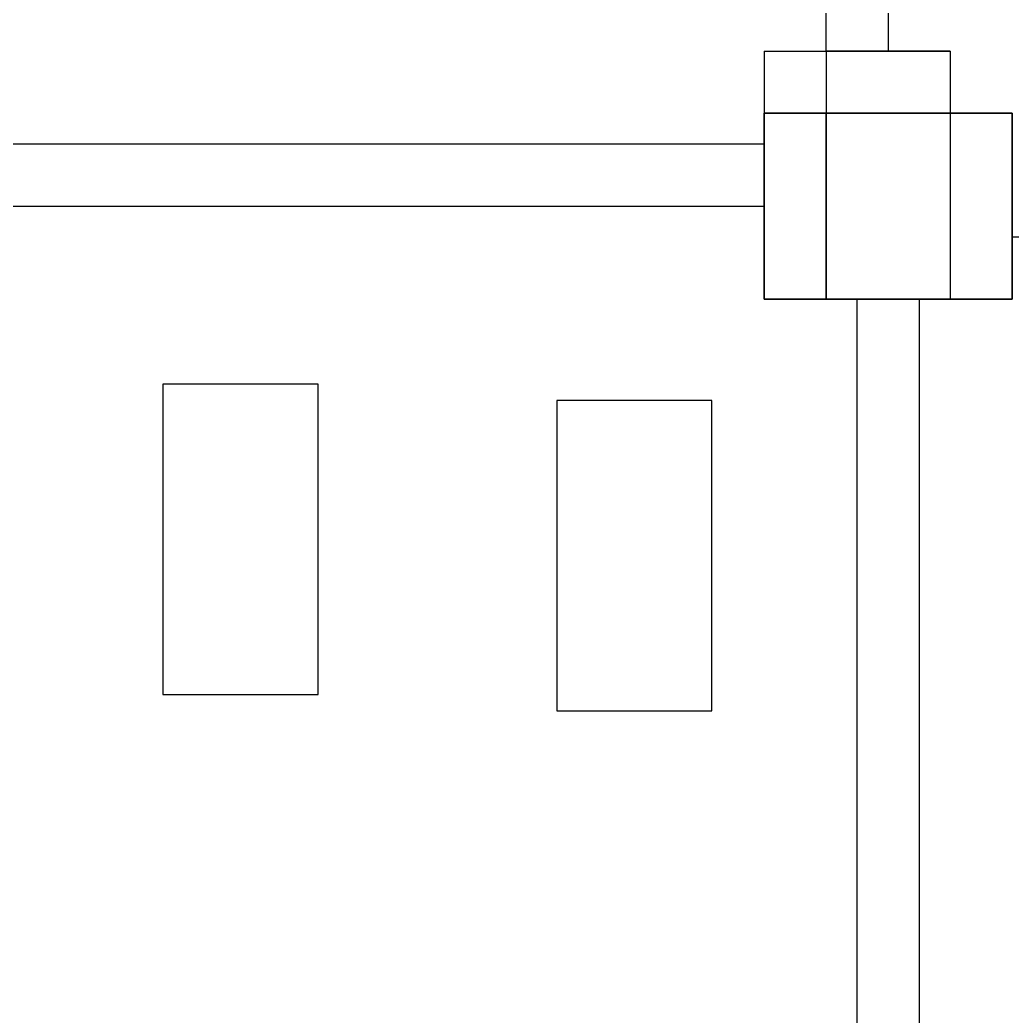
# Model space of a CAD drawing. Extents: x -19 to 297, y 0 to 420.
# Drawn here: x 85.17 to 93.17, y 242.49 to 250.52 of the extents above; entities that cross this region are included whole.
import ezdxf

# ---------------------------------------------------------------- set-up
doc = ezdxf.new("R2010")
doc.units = 0
doc.header["$MEASUREMENT"] = 0
doc.linetypes.add('K5LT_BASIC', pattern=[0])
doc.layers.add('Системный слой', color=7, linetype='Continuous')

# ---------------------------------------------------------------- blocks, each defined once
blk = doc.blocks.new('*U')
at = {"layer": 'Системный слой', "color": 5, "linetype": 'K5LT_BASIC'}
for p, q in [((93.1667, 249.7688), (91.1667, 249.7688)), ((91.1667, 249.7688), (91.1667, 248.2688)), ((93.1667, 248.2688), (93.1667, 249.7688)), ((91.1667, 248.2688), (93.1667, 248.2688)), ((87.5703, 247.5839), (86.3203, 247.5839)), ((86.3203, 247.5839), (86.3203, 245.0839)), ((87.5703, 245.0839), (87.5703, 247.5839)), ((90.7453, 247.4516), (89.4953, 247.4516)), ((89.4953, 247.4516), (89.4953, 244.9516)), ((90.7453, 244.9516), (90.7453, 247.4516)), ((86.3203, 245.0839), (87.5703, 245.0839)), ((89.4953, 244.9516), (90.7453, 244.9516))]:
    blk.add_line(p, q, dxfattribs=at)

msp = doc.modelspace()

# ---------------------------------------------------------------- linework, layer by layer
at = {"layer": 'Системный слой', "color": 5, "linetype": 'K5LT_BASIC'}
for p, q in [((91.6667, 250.2688), (91.6667, 255.7688)), ((92.1667, 255.7688), (92.1667, 250.2688)), ((91.1667, 250.2688), (92.6667, 250.2688)), ((91.1667, 250.2688), (91.1667, 248.2688)), ((91.1667, 250.2688), (92.6667, 250.2688)), ((92.6667, 250.2688), (91.6667, 250.2688)), ((91.6667, 250.2688), (91.6667, 248.2688)), ((92.6667, 250.2688), (92.6667, 248.2688)), ((93.1667, 249.7688), (91.1667, 249.7688)), ((91.1667, 248.2688), (91.1667, 249.7688)), ((91.1667, 249.7688), (91.1667, 248.2688)), ((93.1667, 249.7688), (91.1667, 249.7688)), ((91.1667, 249.7688), (93.1667, 249.7688)), ((91.6667, 248.2688), (91.6667, 249.7688)), ((93.1667, 249.7688), (93.1667, 248.2688)), ((93.1667, 249.7688), (93.1667, 248.2688)), ((93.1667, 249.7688), (93.1667, 248.2688)), ((91.1671, 249.5185), (77.1671, 249.5185)), ((84.9447, 249.0188), (91.1667, 249.0188)), ((91.1671, 248.7685), (91.1667, 248.2688)), ((99.1667, 248.7688), (93.1667, 248.7688)), ((93.1667, 248.2688), (91.1667, 248.2688)), ((92.6667, 248.2688), (91.1667, 248.2688)), ((91.6667, 248.2688), (91.1667, 248.2688)), ((93.1667, 248.2688), (91.1667, 248.2688)), ((91.1667, 248.2688), (93.1667, 248.2688)), ((91.1667, 248.2688), (93.1667, 248.2688)), ((93.1667, 248.2688), (91.6667, 248.2688)), ((92.4167, 248.2688), (91.6667, 248.2688)), ((91.9163, 248.2688), (91.9163, 242.8278)), ((91.9163, 248.2688), (91.9163, 236.7688)), ((92.4167, 248.2688), (92.4167, 236.7688)), ((92.667, 248.2692), (93.1667, 248.2688))]:
    msp.add_line(p, q, dxfattribs=at)

# ---------------------------------------------------------------- block references
at = {"layer": 'Системный слой'}
msp.add_blockref('*U', (0, 0), dxfattribs=at)
msp.add_blockref('*U', (0, 0), dxfattribs=at)
msp.add_blockref('*U', (0, 0), dxfattribs=at)
msp.add_blockref('*U', (0, 0), dxfattribs=at)
msp.add_blockref('*U', (0, 0), dxfattribs=at)
msp.add_blockref('*U', (0, 0), dxfattribs=at)
msp.add_blockref('*U', (0, 0), dxfattribs=at)
msp.add_blockref('*U', (0, 0), dxfattribs=at)
msp.add_blockref('*U', (0, 0), dxfattribs=at)
msp.add_blockref('*U', (0, 0), dxfattribs=at)
msp.add_blockref('*U', (0, 0), dxfattribs=at)
msp.add_blockref('*U', (0, 0), dxfattribs=at)
msp.add_blockref('*U', (0, 0), dxfattribs=at)
msp.add_blockref('*U', (0, 0), dxfattribs=at)
msp.add_blockref('*U', (0, 0), dxfattribs=at)
msp.add_blockref('*U', (0, 0), dxfattribs=at)
msp.add_blockref('*U', (0, 0), dxfattribs=at)
msp.add_blockref('*U', (0, 0), dxfattribs=at)
msp.add_blockref('*U', (0, 0), dxfattribs=at)
msp.add_blockref('*U', (0, 0), dxfattribs=at)
msp.add_blockref('*U', (0, 0), dxfattribs=at)
msp.add_blockref('*U', (0, 0), dxfattribs=at)
msp.add_blockref('*U', (0, 0), dxfattribs=at)
msp.add_blockref('*U', (0, 0), dxfattribs=at)
msp.add_blockref('*U', (0, 0), dxfattribs=at)
msp.add_blockref('*U', (0, 0), dxfattribs=at)
msp.add_blockref('*U', (0, 0), dxfattribs=at)
msp.add_blockref('*U', (0, 0), dxfattribs=at)
msp.add_blockref('*U', (0, 0), dxfattribs=at)
msp.add_blockref('*U', (0, 0), dxfattribs=at)
msp.add_blockref('*U', (0, 0), dxfattribs=at)
msp.add_blockref('*U', (0, 0), dxfattribs=at)
msp.add_blockref('*U', (0, 0), dxfattribs=at)
msp.add_blockref('*U', (0, 0), dxfattribs=at)
msp.add_blockref('*U', (0, 0), dxfattribs=at)
msp.add_blockref('*U', (0, 0), dxfattribs=at)
msp.add_blockref('*U', (0, 0), dxfattribs=at)
msp.add_blockref('*U', (0, 0), dxfattribs=at)
msp.add_blockref('*U', (0, 0), dxfattribs=at)
msp.add_blockref('*U', (0, 0), dxfattribs=at)
msp.add_blockref('*U', (0, 0), dxfattribs=at)
msp.add_blockref('*U', (0, 0), dxfattribs=at)
msp.add_blockref('*U', (0, 0), dxfattribs=at)
msp.add_blockref('*U', (0, 0), dxfattribs=at)
msp.add_blockref('*U', (0, 0), dxfattribs=at)
msp.add_blockref('*U', (0, 0), dxfattribs=at)
msp.add_blockref('*U', (0, 0), dxfattribs=at)
msp.add_blockref('*U', (0, 0), dxfattribs=at)
msp.add_blockref('*U', (0, 0), dxfattribs=at)
msp.add_blockref('*U', (0, 0), dxfattribs=at)
msp.add_blockref('*U', (0, 0), dxfattribs=at)
msp.add_blockref('*U', (0, 0), dxfattribs=at)
msp.add_blockref('*U', (0, 0), dxfattribs=at)
msp.add_blockref('*U', (0, 0), dxfattribs=at)
msp.add_blockref('*U', (0, 0), dxfattribs=at)
msp.add_blockref('*U', (0, 0), dxfattribs=at)
msp.add_blockref('*U', (0, 0), dxfattribs=at)
msp.add_blockref('*U', (0, 0), dxfattribs=at)
msp.add_blockref('*U', (0, 0), dxfattribs=at)
msp.add_blockref('*U', (0, 0), dxfattribs=at)
msp.add_blockref('*U', (0, 0), dxfattribs=at)
msp.add_blockref('*U', (0, 0), dxfattribs=at)
msp.add_blockref('*U', (0, 0), dxfattribs=at)
msp.add_blockref('*U', (0, 0), dxfattribs=at)
msp.add_blockref('*U', (0, 0), dxfattribs=at)
msp.add_blockref('*U', (0, 0), dxfattribs=at)
msp.add_blockref('*U', (0, 0), dxfattribs=at)
msp.add_blockref('*U', (0, 0), dxfattribs=at)
msp.add_blockref('*U', (0, 0), dxfattribs=at)
msp.add_blockref('*U', (0, 0), dxfattribs=at)
msp.add_blockref('*U', (0, 0), dxfattribs=at)
msp.add_blockref('*U', (0, 0), dxfattribs=at)
msp.add_blockref('*U', (0, 0), dxfattribs=at)
msp.add_blockref('*U', (0, 0), dxfattribs=at)
msp.add_blockref('*U', (0, 0), dxfattribs=at)
msp.add_blockref('*U', (0, 0), dxfattribs=at)
msp.add_blockref('*U', (0, 0), dxfattribs=at)
msp.add_blockref('*U', (0, 0), dxfattribs=at)
msp.add_blockref('*U', (0, 0), dxfattribs=at)
msp.add_blockref('*U', (0, 0), dxfattribs=at)
msp.add_blockref('*U', (0, 0), dxfattribs=at)
msp.add_blockref('*U', (0, 0), dxfattribs=at)
msp.add_blockref('*U', (0, 0), dxfattribs=at)
msp.add_blockref('*U', (0, 0), dxfattribs=at)
msp.add_blockref('*U', (0, 0), dxfattribs=at)
msp.add_blockref('*U', (0, 0), dxfattribs=at)
msp.add_blockref('*U', (0, 0), dxfattribs=at)
msp.add_blockref('*U', (0, 0), dxfattribs=at)
msp.add_blockref('*U', (0, 0), dxfattribs=at)
msp.add_blockref('*U', (0, 0), dxfattribs=at)
msp.add_blockref('*U', (0, 0), dxfattribs=at)
msp.add_blockref('*U', (0, 0), dxfattribs=at)
msp.add_blockref('*U', (0, 0), dxfattribs=at)
msp.add_blockref('*U', (0, 0), dxfattribs=at)
msp.add_blockref('*U', (0, 0), dxfattribs=at)
msp.add_blockref('*U', (0, 0), dxfattribs=at)
msp.add_blockref('*U', (0, 0), dxfattribs=at)
msp.add_blockref('*U', (0, 0), dxfattribs=at)
msp.add_blockref('*U', (0, 0), dxfattribs=at)
msp.add_blockref('*U', (0, 0), dxfattribs=at)
msp.add_blockref('*U', (0, 0), dxfattribs=at)
msp.add_blockref('*U', (0, 0), dxfattribs=at)
msp.add_blockref('*U', (0, 0), dxfattribs=at)
msp.add_blockref('*U', (0, 0), dxfattribs=at)
msp.add_blockref('*U', (0, 0), dxfattribs=at)
msp.add_blockref('*U', (0, 0), dxfattribs=at)
msp.add_blockref('*U', (0, 0), dxfattribs=at)
msp.add_blockref('*U', (0, 0), dxfattribs=at)
msp.add_blockref('*U', (0, 0), dxfattribs=at)
msp.add_blockref('*U', (0, 0), dxfattribs=at)
msp.add_blockref('*U', (0, 0), dxfattribs=at)
msp.add_blockref('*U', (0, 0), dxfattribs=at)
msp.add_blockref('*U', (0, 0), dxfattribs=at)
msp.add_blockref('*U', (0, 0), dxfattribs=at)
msp.add_blockref('*U', (0, 0), dxfattribs=at)
msp.add_blockref('*U', (0, 0), dxfattribs=at)
msp.add_blockref('*U', (0, 0), dxfattribs=at)
msp.add_blockref('*U', (0, 0), dxfattribs=at)
msp.add_blockref('*U', (0, 0), dxfattribs=at)
msp.add_blockref('*U', (0, 0), dxfattribs=at)
msp.add_blockref('*U', (0, 0), dxfattribs=at)
msp.add_blockref('*U', (0, 0), dxfattribs=at)
msp.add_blockref('*U', (0, 0), dxfattribs=at)
msp.add_blockref('*U', (0, 0), dxfattribs=at)
msp.add_blockref('*U', (0, 0), dxfattribs=at)
msp.add_blockref('*U', (0, 0), dxfattribs=at)
msp.add_blockref('*U', (0, 0), dxfattribs=at)
msp.add_blockref('*U', (0, 0), dxfattribs=at)
msp.add_blockref('*U', (0, 0), dxfattribs=at)
msp.add_blockref('*U', (0, 0), dxfattribs=at)
msp.add_blockref('*U', (0, 0), dxfattribs=at)
msp.add_blockref('*U', (0, 0), dxfattribs=at)
msp.add_blockref('*U', (0, 0), dxfattribs=at)
msp.add_blockref('*U', (0, 0), dxfattribs=at)
msp.add_blockref('*U', (0, 0), dxfattribs=at)
msp.add_blockref('*U', (0, 0), dxfattribs=at)
msp.add_blockref('*U', (0, 0), dxfattribs=at)
msp.add_blockref('*U', (0, 0), dxfattribs=at)
msp.add_blockref('*U', (0, 0), dxfattribs=at)
msp.add_blockref('*U', (0, 0), dxfattribs=at)
msp.add_blockref('*U', (0, 0), dxfattribs=at)
msp.add_blockref('*U', (0, 0), dxfattribs=at)
msp.add_blockref('*U', (0, 0), dxfattribs=at)
msp.add_blockref('*U', (0, 0), dxfattribs=at)
msp.add_blockref('*U', (0, 0), dxfattribs=at)
msp.add_blockref('*U', (0, 0), dxfattribs=at)
msp.add_blockref('*U', (0, 0), dxfattribs=at)
msp.add_blockref('*U', (0, 0), dxfattribs=at)
msp.add_blockref('*U', (0, 0), dxfattribs=at)
msp.add_blockref('*U', (0, 0), dxfattribs=at)
msp.add_blockref('*U', (0, 0), dxfattribs=at)
msp.add_blockref('*U', (0, 0), dxfattribs=at)
msp.add_blockref('*U', (0, 0), dxfattribs=at)
msp.add_blockref('*U', (0, 0), dxfattribs=at)
msp.add_blockref('*U', (0, 0), dxfattribs=at)
msp.add_blockref('*U', (0, 0), dxfattribs=at)
msp.add_blockref('*U', (0, 0), dxfattribs=at)
msp.add_blockref('*U', (0, 0), dxfattribs=at)
msp.add_blockref('*U', (0, 0), dxfattribs=at)
msp.add_blockref('*U', (0, 0), dxfattribs=at)
msp.add_blockref('*U', (0, 0), dxfattribs=at)
msp.add_blockref('*U', (0, 0), dxfattribs=at)
msp.add_blockref('*U', (0, 0), dxfattribs=at)
msp.add_blockref('*U', (0, 0), dxfattribs=at)
msp.add_blockref('*U', (0, 0), dxfattribs=at)
msp.add_blockref('*U', (0, 0), dxfattribs=at)
msp.add_blockref('*U', (0, 0), dxfattribs=at)
msp.add_blockref('*U', (0, 0), dxfattribs=at)
msp.add_blockref('*U', (0, 0), dxfattribs=at)
msp.add_blockref('*U', (0, 0), dxfattribs=at)
msp.add_blockref('*U', (0, 0), dxfattribs=at)
msp.add_blockref('*U', (0, 0), dxfattribs=at)
msp.add_blockref('*U', (0, 0), dxfattribs=at)
msp.add_blockref('*U', (0, 0), dxfattribs=at)
msp.add_blockref('*U', (0, 0), dxfattribs=at)
msp.add_blockref('*U', (0, 0), dxfattribs=at)
msp.add_blockref('*U', (0, 0), dxfattribs=at)
msp.add_blockref('*U', (0, 0), dxfattribs=at)
msp.add_blockref('*U', (0, 0), dxfattribs=at)
msp.add_blockref('*U', (0, 0), dxfattribs=at)
msp.add_blockref('*U', (0, 0), dxfattribs=at)
msp.add_blockref('*U', (0, 0), dxfattribs=at)
msp.add_blockref('*U', (0, 0), dxfattribs=at)
msp.add_blockref('*U', (0, 0), dxfattribs=at)
msp.add_blockref('*U', (0, 0), dxfattribs=at)
msp.add_blockref('*U', (0, 0), dxfattribs=at)
msp.add_blockref('*U', (0, 0), dxfattribs=at)
msp.add_blockref('*U', (0, 0), dxfattribs=at)
msp.add_blockref('*U', (0, 0), dxfattribs=at)
msp.add_blockref('*U', (0, 0), dxfattribs=at)
msp.add_blockref('*U', (0, 0), dxfattribs=at)
msp.add_blockref('*U', (0, 0), dxfattribs=at)
msp.add_blockref('*U', (0, 0), dxfattribs=at)
msp.add_blockref('*U', (0, 0), dxfattribs=at)
msp.add_blockref('*U', (0, 0), dxfattribs=at)
msp.add_blockref('*U', (0, 0), dxfattribs=at)
msp.add_blockref('*U', (0, 0), dxfattribs=at)
msp.add_blockref('*U', (0, 0), dxfattribs=at)
msp.add_blockref('*U', (0, 0), dxfattribs=at)
msp.add_blockref('*U', (0, 0), dxfattribs=at)
msp.add_blockref('*U', (0, 0), dxfattribs=at)
msp.add_blockref('*U', (0, 0), dxfattribs=at)
msp.add_blockref('*U', (0, 0), dxfattribs=at)
msp.add_blockref('*U', (0, 0), dxfattribs=at)
msp.add_blockref('*U', (0, 0), dxfattribs=at)
msp.add_blockref('*U', (0, 0), dxfattribs=at)
msp.add_blockref('*U', (0, 0), dxfattribs=at)
msp.add_blockref('*U', (0, 0), dxfattribs=at)
msp.add_blockref('*U', (0, 0), dxfattribs=at)
msp.add_blockref('*U', (0, 0), dxfattribs=at)
msp.add_blockref('*U', (0, 0), dxfattribs=at)
msp.add_blockref('*U', (0, 0), dxfattribs=at)
msp.add_blockref('*U', (0, 0), dxfattribs=at)
msp.add_blockref('*U', (0, 0), dxfattribs=at)
msp.add_blockref('*U', (0, 0), dxfattribs=at)
msp.add_blockref('*U', (0, 0), dxfattribs=at)
msp.add_blockref('*U', (0, 0), dxfattribs=at)
msp.add_blockref('*U', (0, 0), dxfattribs=at)
msp.add_blockref('*U', (0, 0), dxfattribs=at)
msp.add_blockref('*U', (0, 0), dxfattribs=at)
msp.add_blockref('*U', (0, 0), dxfattribs=at)
msp.add_blockref('*U', (0, 0), dxfattribs=at)
msp.add_blockref('*U', (0, 0), dxfattribs=at)
msp.add_blockref('*U', (0, 0), dxfattribs=at)
msp.add_blockref('*U', (0, 0), dxfattribs=at)
msp.add_blockref('*U', (0, 0), dxfattribs=at)
msp.add_blockref('*U', (0, 0), dxfattribs=at)
msp.add_blockref('*U', (0, 0), dxfattribs=at)
msp.add_blockref('*U', (0, 0), dxfattribs=at)
msp.add_blockref('*U', (0, 0), dxfattribs=at)
msp.add_blockref('*U', (0, 0), dxfattribs=at)
msp.add_blockref('*U', (0, 0), dxfattribs=at)
msp.add_blockref('*U', (0, 0), dxfattribs=at)
msp.add_blockref('*U', (0, 0), dxfattribs=at)
msp.add_blockref('*U', (0, 0), dxfattribs=at)
msp.add_blockref('*U', (0, 0), dxfattribs=at)
msp.add_blockref('*U', (0, 0), dxfattribs=at)
msp.add_blockref('*U', (0, 0), dxfattribs=at)
msp.add_blockref('*U', (0, 0), dxfattribs=at)
msp.add_blockref('*U', (0, 0), dxfattribs=at)
msp.add_blockref('*U', (0, 0), dxfattribs=at)
msp.add_blockref('*U', (0, 0), dxfattribs=at)
msp.add_blockref('*U', (0, 0), dxfattribs=at)
msp.add_blockref('*U', (0, 0), dxfattribs=at)
msp.add_blockref('*U', (0, 0), dxfattribs=at)
msp.add_blockref('*U', (0, 0), dxfattribs=at)
msp.add_blockref('*U', (0, 0), dxfattribs=at)
msp.add_blockref('*U', (0, 0), dxfattribs=at)
msp.add_blockref('*U', (0, 0), dxfattribs=at)
msp.add_blockref('*U', (0, 0), dxfattribs=at)
msp.add_blockref('*U', (0, 0), dxfattribs=at)
msp.add_blockref('*U', (0, 0), dxfattribs=at)
msp.add_blockref('*U', (0, 0), dxfattribs=at)
msp.add_blockref('*U', (0, 0), dxfattribs=at)
msp.add_blockref('*U', (0, 0), dxfattribs=at)
msp.add_blockref('*U', (0, 0), dxfattribs=at)
msp.add_blockref('*U', (0, 0), dxfattribs=at)
msp.add_blockref('*U', (0, 0), dxfattribs=at)
msp.add_blockref('*U', (0, 0), dxfattribs=at)
msp.add_blockref('*U', (0, 0), dxfattribs=at)
msp.add_blockref('*U', (0, 0), dxfattribs=at)
msp.add_blockref('*U', (0, 0), dxfattribs=at)
msp.add_blockref('*U', (0, 0), dxfattribs=at)
msp.add_blockref('*U', (0, 0), dxfattribs=at)
msp.add_blockref('*U', (0, 0), dxfattribs=at)
msp.add_blockref('*U', (0, 0), dxfattribs=at)
msp.add_blockref('*U', (0, 0), dxfattribs=at)
msp.add_blockref('*U', (0, 0), dxfattribs=at)
msp.add_blockref('*U', (0, 0), dxfattribs=at)
msp.add_blockref('*U', (0, 0), dxfattribs=at)
msp.add_blockref('*U', (0, 0), dxfattribs=at)
msp.add_blockref('*U', (0, 0), dxfattribs=at)
msp.add_blockref('*U', (0, 0), dxfattribs=at)
msp.add_blockref('*U', (0, 0), dxfattribs=at)
msp.add_blockref('*U', (0, 0), dxfattribs=at)
msp.add_blockref('*U', (0, 0), dxfattribs=at)
msp.add_blockref('*U', (0, 0), dxfattribs=at)
msp.add_blockref('*U', (0, 0), dxfattribs=at)
msp.add_blockref('*U', (0, 0), dxfattribs=at)
msp.add_blockref('*U', (0, 0), dxfattribs=at)
msp.add_blockref('*U', (0, 0), dxfattribs=at)
msp.add_blockref('*U', (0, 0), dxfattribs=at)
msp.add_blockref('*U', (0, 0), dxfattribs=at)
msp.add_blockref('*U', (0, 0), dxfattribs=at)
msp.add_blockref('*U', (0, 0), dxfattribs=at)
msp.add_blockref('*U', (0, 0), dxfattribs=at)
msp.add_blockref('*U', (0, 0), dxfattribs=at)
msp.add_blockref('*U', (0, 0), dxfattribs=at)
msp.add_blockref('*U', (0, 0), dxfattribs=at)
msp.add_blockref('*U', (0, 0), dxfattribs=at)
msp.add_blockref('*U', (0, 0), dxfattribs=at)
msp.add_blockref('*U', (0, 0), dxfattribs=at)
msp.add_blockref('*U', (0, 0), dxfattribs=at)
msp.add_blockref('*U', (0, 0), dxfattribs=at)
msp.add_blockref('*U', (0, 0), dxfattribs=at)
msp.add_blockref('*U', (0, 0), dxfattribs=at)
msp.add_blockref('*U', (0, 0), dxfattribs=at)
msp.add_blockref('*U', (0, 0), dxfattribs=at)
msp.add_blockref('*U', (0, 0), dxfattribs=at)
msp.add_blockref('*U', (0, 0), dxfattribs=at)
msp.add_blockref('*U', (0, 0), dxfattribs=at)
msp.add_blockref('*U', (0, 0), dxfattribs=at)
msp.add_blockref('*U', (0, 0), dxfattribs=at)
msp.add_blockref('*U', (0, 0), dxfattribs=at)
msp.add_blockref('*U', (0, 0), dxfattribs=at)
msp.add_blockref('*U', (0, 0), dxfattribs=at)
msp.add_blockref('*U', (0, 0), dxfattribs=at)
msp.add_blockref('*U', (0, 0), dxfattribs=at)
msp.add_blockref('*U', (0, 0), dxfattribs=at)
msp.add_blockref('*U', (0, 0), dxfattribs=at)
msp.add_blockref('*U', (0, 0), dxfattribs=at)
msp.add_blockref('*U', (0, 0), dxfattribs=at)
msp.add_blockref('*U', (0, 0), dxfattribs=at)
msp.add_blockref('*U', (0, 0), dxfattribs=at)
msp.add_blockref('*U', (0, 0), dxfattribs=at)
msp.add_blockref('*U', (0, 0), dxfattribs=at)
msp.add_blockref('*U', (0, 0), dxfattribs=at)
msp.add_blockref('*U', (0, 0), dxfattribs=at)
msp.add_blockref('*U', (0, 0), dxfattribs=at)
msp.add_blockref('*U', (0, 0), dxfattribs=at)
msp.add_blockref('*U', (0, 0), dxfattribs=at)
msp.add_blockref('*U', (0, 0), dxfattribs=at)
msp.add_blockref('*U', (0, 0), dxfattribs=at)
msp.add_blockref('*U', (0, 0), dxfattribs=at)
msp.add_blockref('*U', (0, 0), dxfattribs=at)
msp.add_blockref('*U', (0, 0), dxfattribs=at)
msp.add_blockref('*U', (0, 0), dxfattribs=at)
msp.add_blockref('*U', (0, 0), dxfattribs=at)
msp.add_blockref('*U', (0, 0), dxfattribs=at)
msp.add_blockref('*U', (0, 0), dxfattribs=at)
msp.add_blockref('*U', (0, 0), dxfattribs=at)
msp.add_blockref('*U', (0, 0), dxfattribs=at)
msp.add_blockref('*U', (0, 0), dxfattribs=at)
msp.add_blockref('*U', (0, 0), dxfattribs=at)
msp.add_blockref('*U', (0, 0), dxfattribs=at)
msp.add_blockref('*U', (0, 0), dxfattribs=at)
msp.add_blockref('*U', (0, 0), dxfattribs=at)
msp.add_blockref('*U', (0, 0), dxfattribs=at)
msp.add_blockref('*U', (0, 0), dxfattribs=at)
msp.add_blockref('*U', (0, 0), dxfattribs=at)
msp.add_blockref('*U', (0, 0), dxfattribs=at)
msp.add_blockref('*U', (0, 0), dxfattribs=at)
msp.add_blockref('*U', (0, 0), dxfattribs=at)
msp.add_blockref('*U', (0, 0), dxfattribs=at)
msp.add_blockref('*U', (0, 0), dxfattribs=at)
msp.add_blockref('*U', (0, 0), dxfattribs=at)
msp.add_blockref('*U', (0, 0), dxfattribs=at)
msp.add_blockref('*U', (0, 0), dxfattribs=at)
msp.add_blockref('*U', (0, 0), dxfattribs=at)
msp.add_blockref('*U', (0, 0), dxfattribs=at)
msp.add_blockref('*U', (0, 0), dxfattribs=at)
msp.add_blockref('*U', (0, 0), dxfattribs=at)
msp.add_blockref('*U', (0, 0), dxfattribs=at)
msp.add_blockref('*U', (0, 0), dxfattribs=at)
msp.add_blockref('*U', (0, 0), dxfattribs=at)
msp.add_blockref('*U', (0, 0), dxfattribs=at)
msp.add_blockref('*U', (0, 0), dxfattribs=at)
msp.add_blockref('*U', (0, 0), dxfattribs=at)
msp.add_blockref('*U', (0, 0), dxfattribs=at)
msp.add_blockref('*U', (0, 0), dxfattribs=at)
msp.add_blockref('*U', (0, 0), dxfattribs=at)
msp.add_blockref('*U', (0, 0), dxfattribs=at)
msp.add_blockref('*U', (0, 0), dxfattribs=at)
msp.add_blockref('*U', (0, 0), dxfattribs=at)
msp.add_blockref('*U', (0, 0), dxfattribs=at)
msp.add_blockref('*U', (0, 0), dxfattribs=at)
msp.add_blockref('*U', (0, 0), dxfattribs=at)
msp.add_blockref('*U', (0, 0), dxfattribs=at)
msp.add_blockref('*U', (0, 0), dxfattribs=at)
msp.add_blockref('*U', (0, 0), dxfattribs=at)
msp.add_blockref('*U', (0, 0), dxfattribs=at)
msp.add_blockref('*U', (0, 0), dxfattribs=at)
msp.add_blockref('*U', (0, 0), dxfattribs=at)
msp.add_blockref('*U', (0, 0), dxfattribs=at)
msp.add_blockref('*U', (0, 0), dxfattribs=at)
msp.add_blockref('*U', (0, 0), dxfattribs=at)
msp.add_blockref('*U', (0, 0), dxfattribs=at)
msp.add_blockref('*U', (0, 0), dxfattribs=at)
msp.add_blockref('*U', (0, 0), dxfattribs=at)
msp.add_blockref('*U', (0, 0), dxfattribs=at)
msp.add_blockref('*U', (0, 0), dxfattribs=at)
msp.add_blockref('*U', (0, 0), dxfattribs=at)
msp.add_blockref('*U', (0, 0), dxfattribs=at)
msp.add_blockref('*U', (0, 0), dxfattribs=at)
msp.add_blockref('*U', (0, 0), dxfattribs=at)
msp.add_blockref('*U', (0, 0), dxfattribs=at)
msp.add_blockref('*U', (0, 0), dxfattribs=at)
msp.add_blockref('*U', (0, 0), dxfattribs=at)
msp.add_blockref('*U', (0, 0), dxfattribs=at)
msp.add_blockref('*U', (0, 0), dxfattribs=at)
msp.add_blockref('*U', (0, 0), dxfattribs=at)
msp.add_blockref('*U', (0, 0), dxfattribs=at)
msp.add_blockref('*U', (0, 0), dxfattribs=at)
msp.add_blockref('*U', (0, 0), dxfattribs=at)
msp.add_blockref('*U', (0, 0), dxfattribs=at)
msp.add_blockref('*U', (0, 0), dxfattribs=at)
msp.add_blockref('*U', (0, 0), dxfattribs=at)
msp.add_blockref('*U', (0, 0), dxfattribs=at)
msp.add_blockref('*U', (0, 0), dxfattribs=at)
msp.add_blockref('*U', (0, 0), dxfattribs=at)
msp.add_blockref('*U', (0, 0), dxfattribs=at)
msp.add_blockref('*U', (0, 0), dxfattribs=at)
msp.add_blockref('*U', (0, 0), dxfattribs=at)
msp.add_blockref('*U', (0, 0), dxfattribs=at)
msp.add_blockref('*U', (0, 0), dxfattribs=at)
msp.add_blockref('*U', (0, 0), dxfattribs=at)
msp.add_blockref('*U', (0, 0), dxfattribs=at)
msp.add_blockref('*U', (0, 0), dxfattribs=at)
msp.add_blockref('*U', (0, 0), dxfattribs=at)
msp.add_blockref('*U', (0, 0), dxfattribs=at)
msp.add_blockref('*U', (0, 0), dxfattribs=at)
msp.add_blockref('*U', (0, 0), dxfattribs=at)
msp.add_blockref('*U', (0, 0), dxfattribs=at)
msp.add_blockref('*U', (0, 0), dxfattribs=at)
msp.add_blockref('*U', (0, 0), dxfattribs=at)
msp.add_blockref('*U', (0, 0), dxfattribs=at)
msp.add_blockref('*U', (0, 0), dxfattribs=at)
msp.add_blockref('*U', (0, 0), dxfattribs=at)
msp.add_blockref('*U', (0, 0), dxfattribs=at)
msp.add_blockref('*U', (0, 0), dxfattribs=at)
msp.add_blockref('*U', (0, 0), dxfattribs=at)
msp.add_blockref('*U', (0, 0), dxfattribs=at)
msp.add_blockref('*U', (0, 0), dxfattribs=at)
msp.add_blockref('*U', (0, 0), dxfattribs=at)
msp.add_blockref('*U', (0, 0), dxfattribs=at)
msp.add_blockref('*U', (0, 0), dxfattribs=at)
msp.add_blockref('*U', (0, 0), dxfattribs=at)
msp.add_blockref('*U', (0, 0), dxfattribs=at)
msp.add_blockref('*U', (0, 0), dxfattribs=at)
msp.add_blockref('*U', (0, 0), dxfattribs=at)
msp.add_blockref('*U', (0, 0), dxfattribs=at)
msp.add_blockref('*U', (0, 0), dxfattribs=at)
msp.add_blockref('*U', (0, 0), dxfattribs=at)
msp.add_blockref('*U', (0, 0), dxfattribs=at)
msp.add_blockref('*U', (0, 0), dxfattribs=at)
msp.add_blockref('*U', (0, 0), dxfattribs=at)
msp.add_blockref('*U', (0, 0), dxfattribs=at)
msp.add_blockref('*U', (0, 0), dxfattribs=at)
msp.add_blockref('*U', (0, 0), dxfattribs=at)
msp.add_blockref('*U', (0, 0), dxfattribs=at)
msp.add_blockref('*U', (0, 0), dxfattribs=at)
msp.add_blockref('*U', (0, 0), dxfattribs=at)
msp.add_blockref('*U', (0, 0), dxfattribs=at)
msp.add_blockref('*U', (0, 0), dxfattribs=at)
msp.add_blockref('*U', (0, 0), dxfattribs=at)
msp.add_blockref('*U', (0, 0), dxfattribs=at)
msp.add_blockref('*U', (0, 0), dxfattribs=at)
msp.add_blockref('*U', (0, 0), dxfattribs=at)
msp.add_blockref('*U', (0, 0), dxfattribs=at)
msp.add_blockref('*U', (0, 0), dxfattribs=at)

doc.saveas('drawing.dxf')
